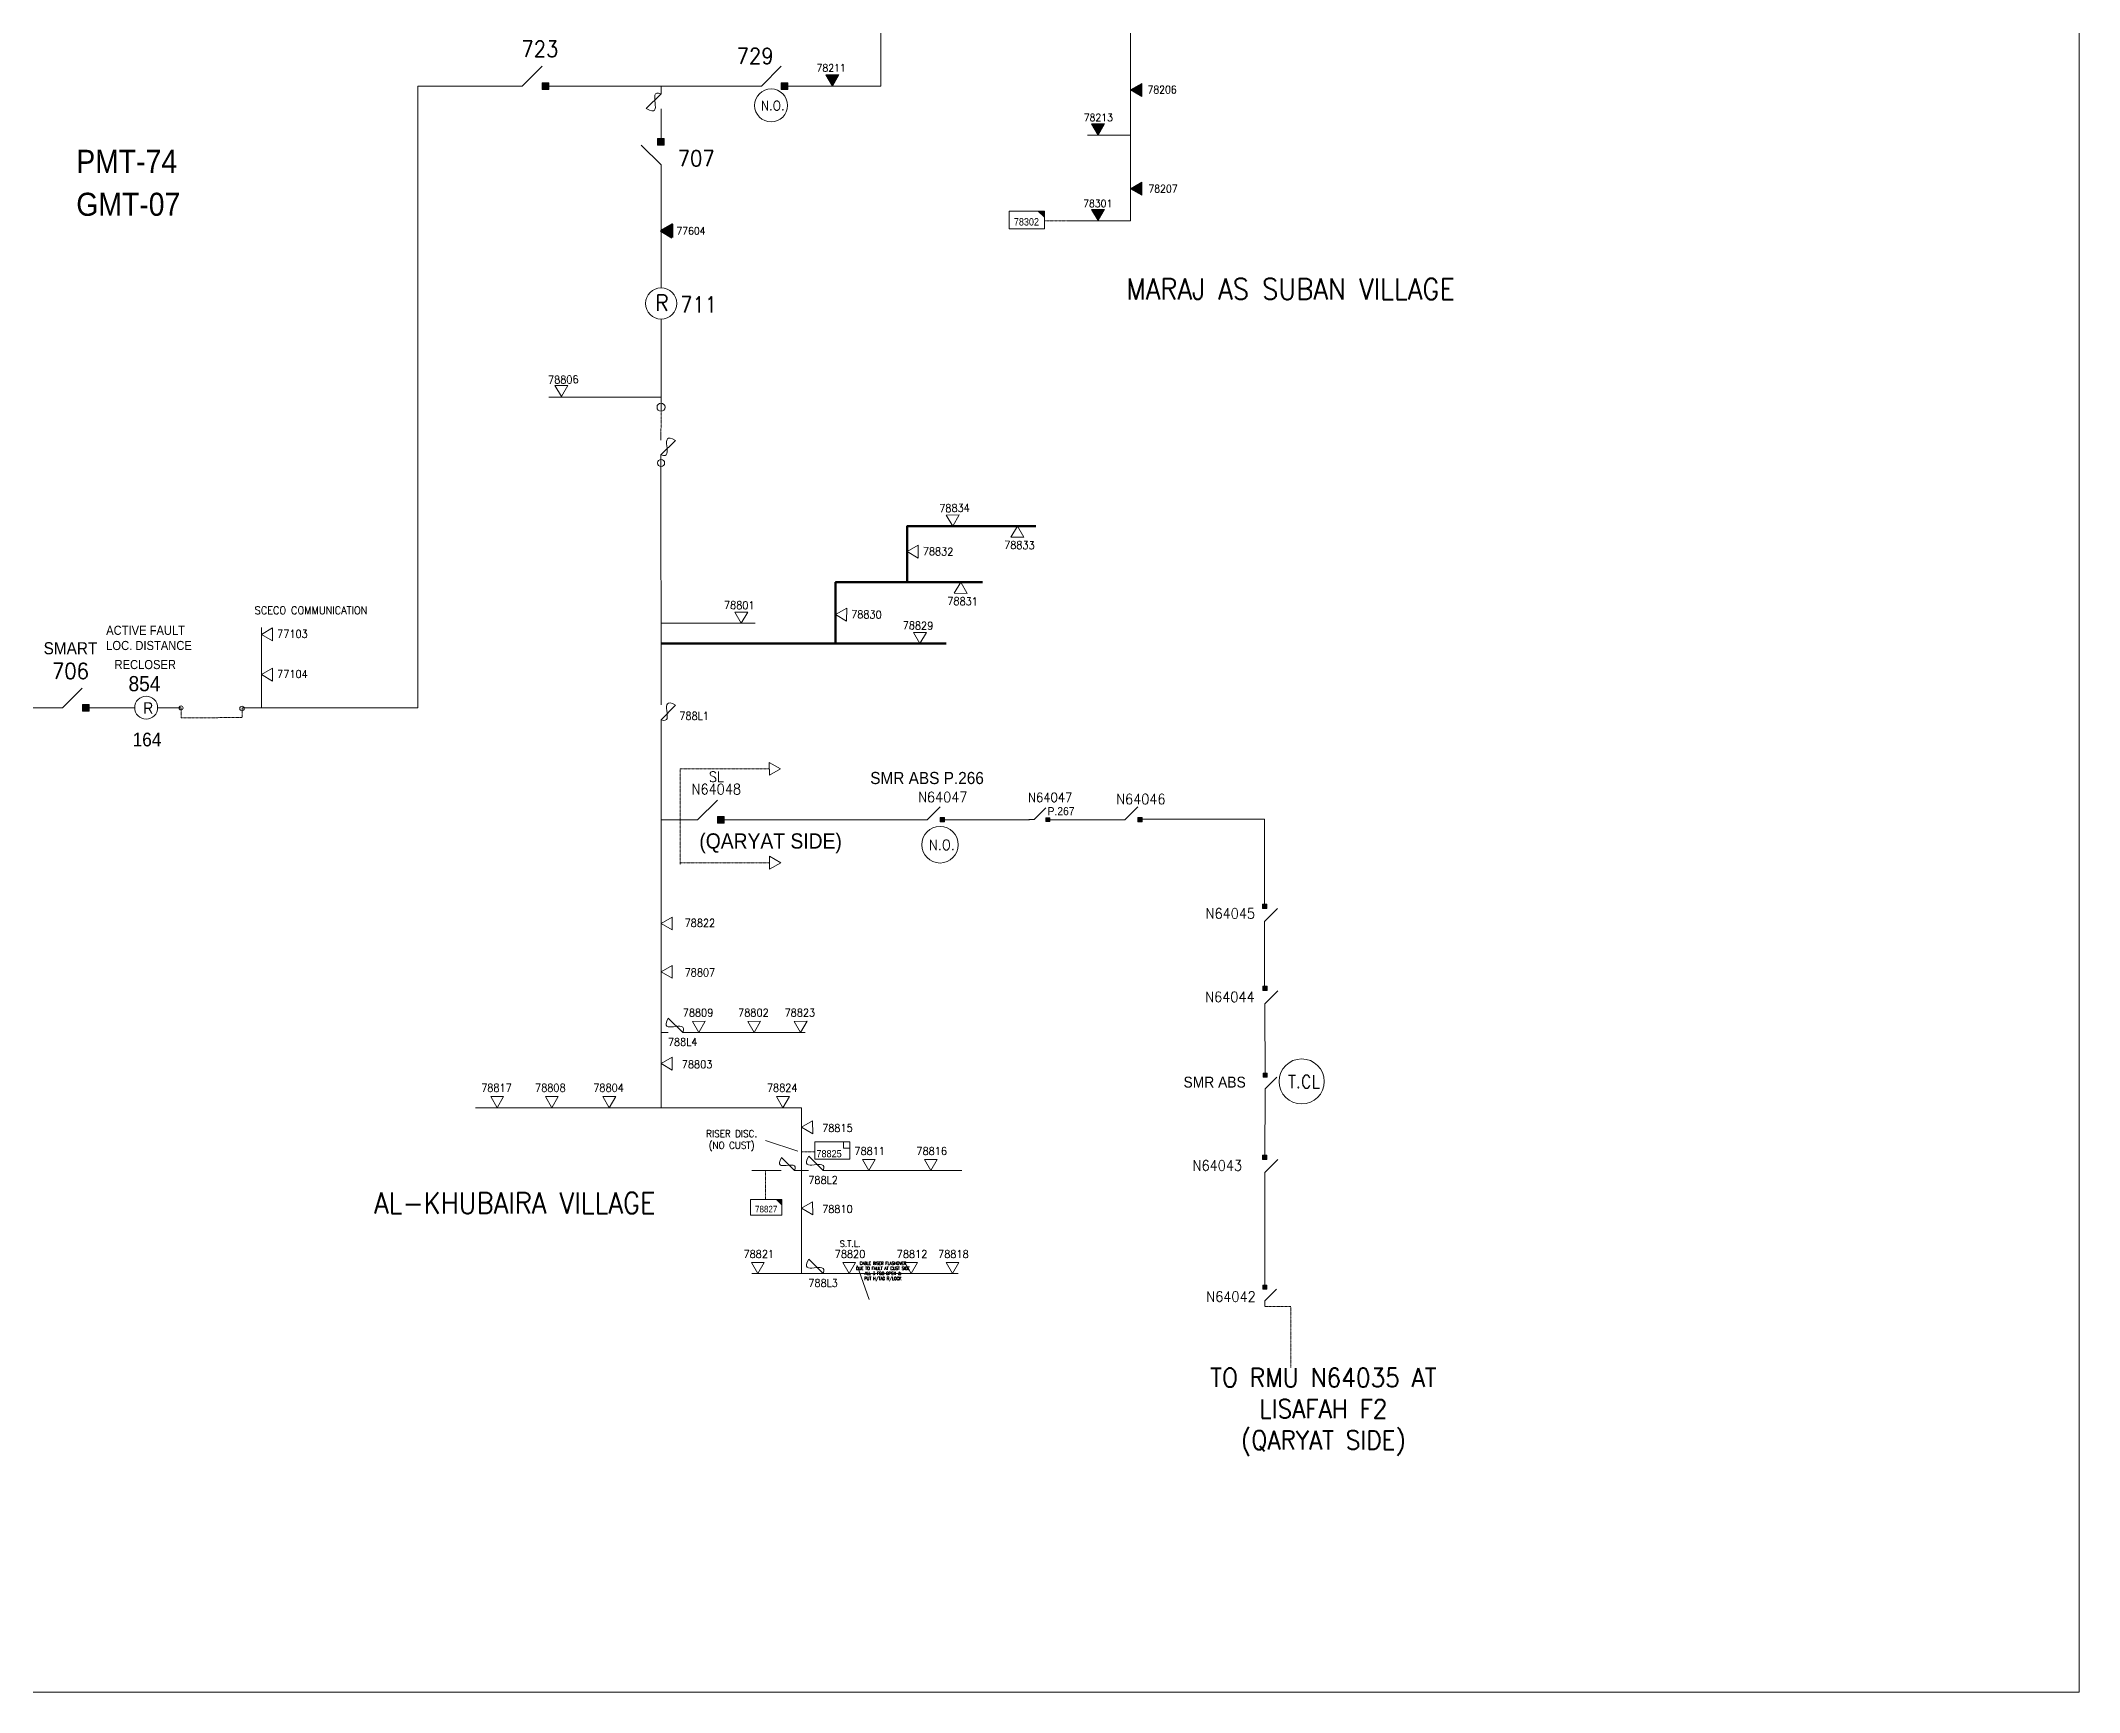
# Model space of a CAD drawing. Header units: metres. Extents: x 65984 to 144644, y -19036 to 23726.
# Drawn here: x 80766 to 81548, y 13313 to 13946 of the extents above; entities that cross this region are included whole.
import ezdxf
from ezdxf.enums import TextEntityAlignment as Align

# ---------------------------------------------------------------- set-up
doc = ezdxf.new("R2010")
doc.units = ezdxf.units.M
doc.header["$MEASUREMENT"] = 0
doc.linetypes.add('DGN Style 2', pattern=[0.023128, 0, -0.023128])
doc.linetypes.add('DGN Style 3', pattern=[0.013877, 0, -0.013877])
doc.layers.get('0').update_dxf_attribs({"color": 95, "lineweight": 40})
for name, color, linetype, lineweight in [('ABS NUMBER', 112, 'Continuous', 30), ('d_eos no', 121, 'Continuous', 40), ('d_fco text', 95, 'Continuous', 40), ('d_tf no', 6, 'Continuous', 40), ('d_ug cable', 95, 'Continuous', 40), ('d_unit sub', 7, 'Continuous', 40), ('EXI TRANS 3PH', 7, 'Continuous', 0), ('FDR  1  05', 172, 'Continuous', 40), ('FDR  2  03', 240, 'Continuous', 40), ('FDR  2  05', 154, 'Continuous', 40), ('FDR  2  17', 98, 'Continuous', 40), ('FDR  2  19', 172, 'Continuous', 40), ('FDR  3  01', 30, 'Continuous', 40), ('FDR  3  02', 251, 'Continuous', 40), ('FDR  4  02', 126, 'Continuous', 40), ('O H MAIN FEEDER', 4, 'Continuous', 100), ('REGULATOR', 5, 'Continuous', 40), ('RMU', 30, 'Continuous', 120), ('SW N O', 114, 'Continuous', 30)]:
    doc.layers.add(name, color=color, linetype=linetype, lineweight=lineweight)
doc.styles.add('NASKHF', font='naskhf.shx', dxfattribs={"height": 8})
doc.styles.add('Style-Arial', font='arial.ttf')
doc.styles.add('Style-ENGINEERING', font='ENGINEERING.shx')
doc.styles.add('Style-msdefault', font='msdefault.shx')
doc.styles.add('Style-STANDARD', font='STANDARD.shx')

# ---------------------------------------------------------------- blocks, each defined once
blk = doc.blocks.new('TRANS_5')
at = {"color": 0, "linetype": 'ByBlock', "lineweight": -2, "flags": 128}
blk.add_lwpolyline([(17337.2, 9983.4), (17337.2, -10016.6), (19, -16.6)], close=True, dxfattribs=at)
at = {"color": 0, "linetype": 'ByBlock', "lineweight": -2}
blk.add_solid([(17337.2, 9983.4), (17337.2, -10016.6), (19, -16.6)], dxfattribs=at)
blk = doc.blocks.new('ABS2')
at = {"color": 0, "linetype": 'ByBlock', "lineweight": -2}
for q in [(-59.8, 87), (0, 0)]:
    blk.add_line((0, 27.2), q, dxfattribs=at)
at = {"color": 0, "linetype": 'ByBlock', "lineweight": -2, "flags": 128}
for points in [[(10, 87.2), (-10, 87.2), (-10, 107.2), (10, 107.2)], [(7.6, 99.3), (7.6, 99.3), (7.6, 99.3), (7.6, 99.3)]]:
    blk.add_lwpolyline(points, close=True, dxfattribs=at)
at = {"color": 0, "linetype": 'ByBlock', "lineweight": -2}
for points in [[(10, 87.2), (-10, 87.2), (10, 107.2), (-10, 107.2)], [(7.6, 99.3), (7.6, 99.3), (7.6, 99.3)]]:
    blk.add_solid(points, dxfattribs=at)
blk = doc.blocks.new('*U1059')
at = {"layer": 'REGULATOR', "color": 7, "linetype": 'Continuous', "lineweight": 13}
blk.add_circle((0, 0.1), 7.56, dxfattribs=at)
at = {"layer": 'ABS NUMBER', "color": 7, "lineweight": 13, "style": 'Style-ENGINEERING', "width": 0.9}
blk.add_text('R', height=7.56, dxfattribs=at).set_placement((-1.9, 3.7), align=Align.TOP_LEFT)
blk = doc.blocks.new('FUSE01')
at = {"color": 0, "linetype": 'ByBlock', "lineweight": -2}
blk.add_line((0, -17.15), (0, -22.55), dxfattribs=at)
at = {"color": 0, "linetype": 'ByBlock', "lineweight": -2, "flags": 128}
blk.add_lwpolyline([(0, 0.05), (0, -5.75), (-11.2, -16.95)], dxfattribs=at)
at = {"color": 0, "linetype": 'ByBlock', "lineweight": -2}
blk.add_open_spline([(-11.2, -16.95), (3.4, -25.35), (-11.6, -1.35), (0, -5.75)], degree=3, dxfattribs=at)
blk = doc.blocks.new('TF3')
at = {"color": 0, "linetype": 'ByBlock', "lineweight": -2}
for p, q in [((11.3, 9), (18.3, 9)), ((18.3, 9), (18.3, 2))]:
    blk.add_line(p, q, dxfattribs=at)
at = {"color": 0, "linetype": 'ByBlock', "lineweight": -2, "flags": 128}
blk.add_lwpolyline([(18.3, 2), (11.3, 2), (11.3, 9)], dxfattribs=at)
at = {"color": 0, "linetype": 'ByBlock', "lineweight": -2}
blk.add_3dface([(-21.7, 9), (18.3, 9), (18.3, -11), (-21.7, -11)], dxfattribs=at)
blk = doc.blocks.new('SS_1_3')
at = {"color": 0, "linetype": 'ByBlock', "lineweight": -2, "ltscale": 500, "flags": 128}
blk.add_lwpolyline([(3475, 2125), (5225, 2125), (5225, 375)], close=True, dxfattribs=at)
at = {"color": 0, "linetype": 'ByBlock', "lineweight": -2, "ltscale": 500, "extrusion": (0, 0, -1)}
blk.add_solid([(-3475, 2125), (-5225, 2125), (-5225, 375)], dxfattribs=at)
at = {"color": 0, "linetype": 'ByBlock', "lineweight": -2, "ltscale": 500}
blk.add_3dface([(-4775, 2125), (5225, 2125), (5225, -2875), (-4775, -2875)], dxfattribs=at)
blk = doc.blocks.new('TRA1_816')
at = {"layer": 'EXI TRANS 3PH', "color": 6, "linetype": 'Continuous', "lineweight": 13, "flags": 128}
blk.add_lwpolyline([(10, -17), (0, 0), (-10, -17)], close=True, dxfattribs=at)
blk = doc.blocks.new('TRA1_815')
at = {"layer": 'EXI TRANS 3PH', "color": 6, "linetype": 'Continuous', "lineweight": 13, "xscale": 1.000046566207833, "yscale": 1.000046566207833, "zscale": 1.000046566207833, "rotation": 180}
blk.add_blockref('TRA1_816', (0, 0), dxfattribs=at)
blk = doc.blocks.new('TRA1_658')
at = {"layer": 'EXI TRANS 3PH', "color": 6, "linetype": 'Continuous', "lineweight": 0, "flags": 128}
blk.add_lwpolyline([(10, -17), (0, 0), (-10, -17)], close=True, dxfattribs=at)
blk = doc.blocks.new('TRA1_657')
at = {"layer": 'EXI TRANS 3PH', "color": 6, "linetype": 'Continuous', "lineweight": 0, "xscale": 1.000046566207834, "yscale": 1.000046566207834, "zscale": 1.000046566207834, "rotation": 180}
blk.add_blockref('TRA1_658', (0, 0), dxfattribs=at)
blk = doc.blocks.new('TRA1_1584')
at = {"layer": 'EXI TRANS 3PH', "color": 30, "linetype": 'Continuous', "lineweight": 13, "extrusion": (0, 0, -1), "flags": 128}
blk.add_lwpolyline([(-10, -17), (0, 0), (10, -17)], close=True, dxfattribs=at)
blk = doc.blocks.new('TRA1_1583')
at = {"layer": 'EXI TRANS 3PH', "color": 30, "linetype": 'Continuous', "lineweight": 13, "xscale": 1.000046566207835, "yscale": 1.000046566207835, "zscale": 1.000046566207835, "rotation": 180}
blk.add_blockref('TRA1_1584', (0, 0), dxfattribs=at)
blk = doc.blocks.new('*U1280')
at = {"layer": 'SW N O', "color": 1, "lineweight": 13}
blk.add_circle((0, 0), 16.8, dxfattribs=at)
at = {"layer": 'SW N O', "color": 1, "lineweight": 13, "style": 'Style-STANDARD'}
blk.add_text('T.CL', height=9.6, dxfattribs=at).set_placement((1.7, -0.2), align=Align.MIDDLE_CENTER)
blk = doc.blocks.new('*U893')
at = {"layer": 'SW N O', "color": 3, "lineweight": 13}
blk.add_circle((0, 0), 16.8, dxfattribs=at)
at = {"layer": 'SW N O', "color": 3, "lineweight": 13, "style": 'Style-STANDARD'}
blk.add_text('N.O.', height=9.6, dxfattribs=at).set_placement((1.7, -0.2), align=Align.MIDDLE_CENTER)

msp = doc.modelspace()

# ---------------------------------------------------------------- linework, layer by layer
at = {"layer": 'd_ug cable', "color": 6, "linetype": 'DGN Style 3', "lineweight": 13}
for p, q in [((81151.07, 13877.33), (81159.98, 13877.33)), ((80820.1, 13686.74), (80843.51, 13686.8)), ((81057.9, 13520.28), (81063.08, 13520.28)), ((81044.08, 13513.1), (81044.08, 13502.05))]:
    msp.add_line(p, q, dxfattribs=at)
at = {"layer": 'd_ug cable', "color": 2, "linetype": 'Continuous', "lineweight": 0}
msp.add_line((81079.28, 13476.7), (81083.83, 13463.72), dxfattribs=at)
at = {"layer": 'FDR  2  05', "color": 6, "linetype": 'Continuous', "lineweight": 13}
for p, q in [((81088.28, 14091.46), (81088.28, 13928.94)), ((81184.04, 13995.62), (81184.04, 13877.33)), ((81184.17, 13910.16), (81167.52, 13910.16)), ((81159.98, 13877.33), (81184.04, 13877.33)), ((81004.08, 13809.72), (80961.05, 13809.72)), ((81004.08, 13723.02), (81040.15, 13723.02)), ((80850.95, 13690.49), (80850.95, 13721.33))]:
    msp.add_line(p, q, dxfattribs=at)
at = {"layer": 'FDR  2  05', "color": 6, "linetype": 'Continuous', "lineweight": 100, "flags": 128}
for points in [[(81098.43, 13738.69), (81098.43, 13760.22), (81147.77, 13760.21)], [(81070.96, 13715.22), (81070.96, 13738.69), (81127.35, 13738.69)], [(81004.08, 13715.22), (81113.43, 13715.22)]]:
    msp.add_lwpolyline(points, dxfattribs=at)
at = {"layer": 'FDR  2  05', "color": 6, "linetype": 'Continuous', "lineweight": 13, "flags": 128}
for points in [[(81012.43, 13566.05), (81059.33, 13566.05)], [(80933, 13537.22), (81057.9, 13537.22), (81057.9, 13473.6)], [(81038.92, 13513.1), (81048.93, 13513.1)], [(81068.1, 13513.1), (81119.36, 13513.1)], [(81038.92, 13473.6), (81057.91, 13473.6)], [(81057.91, 13473.6), (81117.97, 13473.6)]]:
    msp.add_lwpolyline(points, dxfattribs=at)
at = {"layer": 'FDR  2  05', "color": 2, "linetype": 'Continuous', "lineweight": 13, "flags": 128}
msp.add_lwpolyline([(81056.57, 13520.54), (81044.17, 13524.7)], dxfattribs=at)
at = {"layer": 'FDR  2  05', "color": 6, "linetype": 'Continuous', "lineweight": 13}
for centre, radius in [((81004.08, 13805.8), 1.55), ((81004.1, 13784.43), 1.36), ((80820.09, 13690.49), 0.776), ((80843.45, 13690.28), 0.862)]:
    msp.add_circle(centre, radius, dxfattribs=at)
at = {"layer": 'FDR  2  19', "color": 6, "linetype": 'DGN Style 3', "lineweight": 13}
for p, q in [((81004.08, 13805.62), (81004.05, 13793.98)), ((80820.09, 13690.46), (80820.09, 13686.77)), ((80843.51, 13690.5), (80843.51, 13686.8))]:
    msp.add_line(p, q, dxfattribs=at)
at = {"layer": 'FDR  2  19', "color": 3, "linetype": 'DGN Style 3', "lineweight": 13}
for p in [(81235.57, 13461), (81245.52, 13437.44)]:
    msp.add_line(p, (81245.53, 13461), dxfattribs=at)
at = {"layer": 'FDR  4  02', "color": 7, "linetype": 'Continuous', "lineweight": 13}
msp.add_circle((81004.1, 13845.6), 6, dxfattribs=at)
at = {"layer": 'O H MAIN FEEDER', "color": 6, "lineweight": 13, "ltscale": 0.304429}
for p, q in [((80961.02, 13928.94), (81035.44, 13928.94)), ((81069.94, 13928.94), (81052.73, 13928.94)), ((81088.28, 13928.94), (81069.74, 13928.94)), ((80740.71, 13690.49), (80771.29, 13690.49)), ((80784.79, 13690.49), (80802.29, 13690.49)), ((80811.1, 13690.49), (80820.09, 13690.49)), ((80843.63, 13690.49), (80910.89, 13690.49))]:
    msp.add_line(p, q, dxfattribs=at)
at = {"layer": 'O H MAIN FEEDER', "color": 7, "lineweight": 13, "ltscale": 0.304429}
msp.add_line((81039.08, 13928.94), (81035.44, 13928.94), dxfattribs=at)
at = {"layer": 'O H MAIN FEEDER', "color": 3, "lineweight": 13, "ltscale": 0.273986}
for p, q in [((81112.72, 13647.62), (81145.3, 13647.63)), ((81153.1, 13647.64), (81180.18, 13647.65))]:
    msp.add_line(p, q, dxfattribs=at)
at = {"layer": 'O H MAIN FEEDER', "color": 140, "lineweight": 13, "ltscale": 0.498271, "flags": 128}
msp.add_lwpolyline([(79820.19, 13313.11), (79820.19, 14579.63), (81547.74, 14579.63), (81547.74, 13313.11)], close=True, dxfattribs=at)
at = {"layer": 'O H MAIN FEEDER', "color": 6, "lineweight": 13, "ltscale": 0.304429, "flags": 128}
for points in [[(80947.37, 13928.94), (80910.89, 13928.94), (80910.89, 13690.49)], [(81004.08, 13928.94), (81004.08, 13927)], [(81004.08, 13918.93), (81004.08, 13908.92)], [(81004.08, 13895.2), (81004.08, 13851.59)], [(81004.08, 13839.6), (81004.08, 13805.62)], [(81004.05, 13784.62), (81004.08, 13694.33)], [(81004.08, 13683.1), (81004.08, 13537.22)]]:
    msp.add_lwpolyline(points, dxfattribs=at)
at = {"layer": 'O H MAIN FEEDER', "color": 30, "linetype": 'DGN Style 3', "lineweight": 13, "flags": 128}
for points in [[(81011.44, 13667.1), (81045.6, 13667.13)], [(81011.47, 13667.14), (81011.47, 13630.51)], [(81011.52, 13631.09), (81045.68, 13631.12)]]:
    msp.add_lwpolyline(points, dxfattribs=at)
at = {"layer": 'O H MAIN FEEDER', "color": 3, "lineweight": 13, "ltscale": 0.273986, "flags": 128}
for points in [[(81004.08, 13647.57), (81018, 13647.58)], [(81025.68, 13647.58), (81105.31, 13647.65)], [(81188.57, 13647.89), (81235.39, 13647.89)]]:
    msp.add_lwpolyline(points, dxfattribs=at)
at = {"layer": 'O H MAIN FEEDER', "color": 3, "lineweight": 13, "ltscale": 0.246588, "flags": 128}
for points in [[(81235.4, 13615.29), (81235.39, 13647.89)], [(81235.46, 13583.77), (81235.45, 13606.33)], [(81235.61, 13550.45), (81235.55, 13574.82)], [(81235.57, 13468.48), (81235.55, 13510.4)]]:
    msp.add_lwpolyline(points, dxfattribs=at)
at = {"layer": 'O H MAIN FEEDER', "color": 3, "lineweight": 13, "ltscale": 0.221929, "flags": 128}
msp.add_lwpolyline([(81235.59, 13519.05), (81235.66, 13542.41)], dxfattribs=at)

# ---------------------------------------------------------------- block references
at = {"layer": 'd_unit sub', "color": 6, "linetype": 'Continuous', "lineweight": 13, "zscale": 0.002441080165275587}
for p, xscale, yscale in [((81144.01, 13878.15), 0.001350861239531461, 0.001350861239531461), ((81044.1, 13499.48), 0.001211049045056606, 0.001211049045056606)]:
    msp.add_blockref('SS_1_3', p, dxfattribs=dict(at, xscale=xscale, yscale=yscale))
at = {"layer": 'EXI TRANS 3PH', "color": 6, "linetype": 'Continuous', "lineweight": 13, "extrusion": (0, 0, -1)}
for p, xscale, yscale, zscale, rotation in [((-80965.96, 13809.89), 0.2484432804949537, 0.2489860078852002, 0.2484432804949537, 359.0001871742577), ((-80850.95, 13718.7), 0.2485470737529523, 0.2485470737529523, 0.2485470737529523, 90.00037434851458), ((-80850.95, 13703.31), 0.2485470737529523, 0.2485470737529523, 0.2485470737529523, 90.00037434851458), ((-81008.35, 13610.28), 0.2484432804949533, 0.2489860078852006, 0.2484432804949533, 210.0001871742577), ((-81008.35, 13591.78), 0.2484432804949533, 0.2489860078852006, 0.2484432804949533, 210.0001871742577), ((-81016.1, 13570.32), 0.2484432804949533, 0.2489860078852006, 0.2484432804949533, 120.0001871742577), ((-81037.32, 13570.32), 0.2484432804949533, 0.2489860078852006, 0.2484432804949533, 120.0001871742577), ((-81055.13, 13570.32), 0.2484432804949533, 0.2489860078852006, 0.2484432804949533, 120.0001871742577), ((-81008.35, 13556.57), 0.2484432804949533, 0.2489860078852006, 0.2484432804949533, 210.0001871742577), ((-80938.83, 13541.49), 0.2484432804949533, 0.2489860078852006, 0.2484432804949533, 120.0001871742577), ((-80959.75, 13541.49), 0.2484432804949533, 0.2489860078852006, 0.2484432804949533, 120.0001871742577), ((-80981.8, 13541.49), 0.2484432804949533, 0.2489860078852006, 0.2484432804949533, 120.0001871742577), ((-81048.37, 13541.49), 0.2484432804949533, 0.2489860078852006, 0.2484432804949533, 120.0001871742577), ((-81062.17, 13532.17), 0.2484432804949533, 0.2489860078852006, 0.2484432804949533, 210.0001871742577), ((-81081.27, 13517.37), 0.2484432804949533, 0.2489860078852006, 0.2484432804949533, 120.0001871742577), ((-81105.04, 13517.37), 0.2484432804949533, 0.2489860078852006, 0.2484432804949533, 120.0001871742577), ((-81062.17, 13501.08), 0.2484432804949533, 0.2489860078852006, 0.2484432804949533, 210.0001871742577), ((-81038.75, 13477.87), 0.2484432804949533, 0.2489860078852006, 0.2484432804949533, 120.0001871742577), ((-81073.73, 13477.87), 0.2484432804949533, 0.2489860078852006, 0.2484432804949533, 120.0001871742577), ((-81097.5, 13477.87), 0.2484432804949533, 0.2489860078852006, 0.2484432804949533, 120.0001871742577), ((-81113.36, 13477.87), 0.2484432804949533, 0.2489860078852006, 0.2484432804949533, 120.0001871742577)]:
    msp.add_blockref('TRA1_815', p, dxfattribs=dict(at, xscale=xscale, yscale=yscale, zscale=zscale, rotation=rotation))
at = {"layer": 'EXI TRANS 3PH', "color": 6, "linetype": 'Continuous', "lineweight": 0, "extrusion": (0, 0, -1), "xscale": 0.2484432804949537, "yscale": 0.2489860078852002, "zscale": 0.2484432804949537, "rotation": 359.0001871742577}
msp.add_blockref('TRA1_657', (-81115.9, 13760.26), dxfattribs=at)
at = {"layer": 'EXI TRANS 3PH', "color": 6, "linetype": 'Continuous', "lineweight": 0}
for p, xscale, yscale, zscale, rotation in [((81140.77, 13760.21), 0.2484432804949536, 0.2489860078852001, 0.2484432804949536, 179.0001871743354), ((81098.43, 13750.46), 0.2484432804949536, 0.2489860078852001, 0.2484432804949536, 269.0001871742787), ((81118.98, 13738.69), 0.2484432804949536, 0.2489860078852001, 0.2484432804949536, 179.0001871743354), ((81070.96, 13726.29), 0.2484432804949536, 0.2489860078852001, 0.2484432804949536, 269.0001871742787), ((81103.26, 13715.21), 0.2484432804949537, 0.2489860078852002, 0.2484432804949537, 359.0001871742577)]:
    msp.add_blockref('TRA1_657', p, dxfattribs=dict(at, xscale=xscale, yscale=yscale, zscale=zscale, rotation=rotation))
at = {"layer": 'EXI TRANS 3PH', "color": 6, "linetype": 'Continuous', "lineweight": 13, "xscale": 0.2484432804949537, "yscale": 0.2489860078852002, "zscale": 0.2484432804949537, "rotation": 359.0001871742577}
msp.add_blockref('TRA1_815', (81034.76, 13723.01), dxfattribs=at)
at = {"layer": 'EXI TRANS 3PH', "color": 30, "linetype": 'Continuous', "lineweight": 13, "extrusion": (0, 0, -1), "xscale": 0.2484432804949533, "yscale": 0.2489860078852007, "zscale": 0.2484432804949533, "rotation": 30.00018717425766}
for p in [(-81045.61, 13664.72), (-81045.7, 13628.72)]:
    msp.add_blockref('TRA1_1583', p, dxfattribs=at)
at = {"layer": 'FDR  1  05', "color": 6, "linetype": 'Continuous', "lineweight": 13, "xscale": 0.3329463483224059, "yscale": 0.3329463483224059, "zscale": 0.1300771388769227, "rotation": 359.9999999999999}
msp.add_blockref('TF3', (81070.3, 13521.11), dxfattribs=at)
at = {"layer": 'FDR  2  03', "color": 2, "linetype": 'Continuous', "lineweight": 13}
for p, xscale, yscale, zscale, rotation in [((80947.37, 13928.94), 0.1273363878880791, 0.1273363878880791, 0.2186401340495829, 270.0001871742572), ((80771.14, 13690.49), 0.1273363878880791, 0.1273363878880791, 0.2186401340495829, 270.0001871742572), ((81103.76, 13647.65), 0.08354540409336868, 0.08354540409336868, 0.1434497919499313, 270.0001871742572), ((81235.66, 13542.41), 0.07519086368403187, -0.07519086368403216, 0.1291048127549382, 180.0002730902406)]:
    msp.add_blockref('ABS2', p, dxfattribs=dict(at, xscale=xscale, yscale=yscale, zscale=zscale, rotation=rotation))
at = {"layer": 'FDR  2  03', "color": 121, "linetype": 'Continuous', "lineweight": 13, "xscale": 0.1273363878880791, "yscale": 0.1273363878880791, "zscale": 0.2186401340495829, "rotation": 270.0001871742572}
msp.add_blockref('ABS2', (81039.08, 13928.94), dxfattribs=at)
at = {"layer": 'FDR  2  03', "color": 7, "linetype": 'Continuous', "lineweight": 13}
for p, xscale, yscale, zscale, rotation in [((81004.08, 13895.22), 0.1273363878880794, 0.1273363878880794, 0.2186401340495829, 0.1360783682567122), ((81014.61, 13647.58), 0.1273363878880791, 0.1273363878880791, 0.2186401340495829, 270.0001871742572), ((81145.04, 13647.68), 0.07519086368403184, 0.07519086368403184, 0.1291048127549382, 270.0001871742572), ((81179.61, 13647.65), 0.08354540409336868, 0.08354540409336868, 0.1434497919499313, 270.0001871742572), ((81235.45, 13606.33), 0.08354540409336876, -0.08354540409336908, 0.1434497919499313, 180.0002730902406), ((81235.55, 13574.82), 0.08354540409336876, -0.08354540409336908, 0.1434497919499313, 180.0002730902406), ((81235.53, 13510.1), 0.08354540409336876, -0.08354540409336908, 0.1434497919499313, 180.0002730902406), ((81235.52, 13461.12), 0.07519086368403187, -0.07519086368403216, 0.1291048127549382, 180.0002730902406)]:
    msp.add_blockref('ABS2', p, dxfattribs=dict(at, xscale=xscale, yscale=yscale, zscale=zscale, rotation=rotation))
at = {"layer": 'FDR  2  05', "color": 6, "linetype": 'Continuous', "lineweight": 13}
for p, xscale, yscale, zscale, rotation in [((81004.08, 13928.92), 0.5082487081888794, 0.5082487081888794, 0.8726772255124368, 359.9996256514858), ((81015.29, 13566.05), 0.4970941475059042, 0.4970941475059042, 0.8535245333131425, 269.999625651513), ((81057.81, 13513.1), 0.4473847327553139, 0.4473847327553139, 0.7681720799818282, 269.999625651513), ((81069.11, 13513.1), 0.4970941475059042, 0.4970941475059042, 0.8535245333131425, 269.999625651513), ((81069.12, 13473.6), 0.4970941475059042, 0.4970941475059042, 0.8535245333131425, 269.999625651513)]:
    msp.add_blockref('FUSE01', p, dxfattribs=dict(at, xscale=xscale, yscale=yscale, zscale=zscale, rotation=rotation))
at = {"layer": 'FDR  2  05', "color": 7, "linetype": 'Continuous', "lineweight": 13, "xscale": 0.4970941475059042, "yscale": 0.4970941475059042, "zscale": 0.8535245333131425, "rotation": 179.9996256514858}
for p in [(81004.05, 13784.64), (81004.08, 13683.12)]:
    msp.add_blockref('FUSE01', p, dxfattribs=at)
at = {"layer": 'FDR  2  17', "color": 6, "linetype": 'Continuous', "lineweight": 13, "zscale": 0.8535245333131425}
for p, xscale, yscale, rotation in [((81069.74, 13928.94), 0.0002485470737529518, 0.0002485470737529518, 89.9996256514851), ((81184.05, 13927.44), 0.0002485470737529521, -0.0002485470737529518, 359.9996256514849), ((81171.61, 13910.16), 0.0002485470737529518, 0.0002485470737529518, 89.9996256514851), ((81184.05, 13889.56), 0.0002485470737529521, -0.0002485470737529518, 359.9996256514849), ((81171.63, 13877.36), 0.0002485470737529518, 0.0002485470737529518, 89.9996256514851)]:
    msp.add_blockref('TRANS_5', p, dxfattribs=dict(at, xscale=xscale, yscale=yscale, rotation=rotation))
at = {"layer": 'FDR  2  17', "color": 6, "linetype": 'Continuous', "lineweight": 53, "xscale": 0.0002485470737529521, "yscale": -0.0002485470737529518, "zscale": 0.8535245333131425, "rotation": 359.9996256514849}
msp.add_blockref('TRANS_5', (81004.09, 13873.4), dxfattribs=at)
at = {"layer": 'REGULATOR', "color": 7, "linetype": 'Continuous', "lineweight": 13, "xscale": 0.5824017097391738, "yscale": 0.5824017097391738, "zscale": 0.5824017097391738}
msp.add_blockref('*U1059', (80806.7, 13690.55), dxfattribs=at)
at = {"layer": 'SW N O', "color": 3, "lineweight": 13}
for p, xscale, yscale, zscale in [((81046.27, 13921.51), 0.3761086899527282, 0.3761086899527282, 0.3761086899527282), ((81111.02, 13638.07), 0.4178985443919202, 0.4178985443919202, 0.4178985443919202)]:
    msp.add_blockref('*U893', p, dxfattribs=dict(at, xscale=xscale, yscale=yscale, zscale=zscale))
at = {"layer": 'SW N O', "color": 1, "lineweight": 13, "xscale": 0.5142108670923757, "yscale": 0.5142108670923757, "zscale": 0.5142108670923757}
msp.add_blockref('*U1280', (81249.66, 13547.31), dxfattribs=at)

# ---------------------------------------------------------------- texts
at = {"layer": 'ABS NUMBER', "color": 7, "lineweight": 13, "style": 'Style-Arial', "width": 0.9}
for s, height, p in [('854', 5.824, (80799.94, 13702.73)), ('164', 5.242, (80801.52, 13681.02))]:
    msp.add_text(s, height=height, dxfattribs=at).set_placement(p, align=Align.TOP_LEFT)
at = {"layer": 'd_eos no', "color": 7, "linetype": 'Continuous', "lineweight": 13, "style": 'Style-Arial', "width": 0.88}
for s, p in [('PMT-74', (80779.91, 13904.51)), ('GMT-07', (80779.91, 13888.04))]:
    msp.add_text(s, height=8.843, dxfattribs=at).set_placement(p, align=Align.TOP_LEFT)
at = {"layer": 'd_fco text', "color": 7, "linetype": 'Continuous', "lineweight": 13, "style": 'Style-msdefault', "width": 0.916667}
msp.add_text('RECLOSER', height=3.494, dxfattribs=at).set_placement((80794.57, 13708.89), align=Align.TOP_LEFT)
at = {"layer": 'd_fco text', "color": 1, "linetype": 'Continuous', "lineweight": 13, "insert": (80791.37, 13722.02), "char_height": 3.4944, "attachment_point": 1, "style": 'NASKHF'}
msp.add_mtext('\\Fmsdefault;\\H1x;\\W0.916667;ACTIVE FAULT \\PLOC. DISTANCE', dxfattribs=at)
at = {"layer": 'd_tf no', "color": 6, "linetype": 'Continuous', "lineweight": 13, "style": 'Style-msdefault', "width": 0.909091}
for s, height, p in [('78302', 2.842, (81144.15, 13876.89)), ('78827', 2.527, (81044.39, 13498.35))]:
    msp.add_text(s, height=height, dxfattribs=at).set_placement(p, align=Align.MIDDLE_CENTER)
at = {"layer": 'd_tf no', "color": 6, "linetype": 'Continuous', "lineweight": 13, "style": 'Style-msdefault', "width": 0.945946}
msp.add_text('78825', height=2.755, dxfattribs=at).set_placement((81063.64, 13520.98), align=Align.TOP_LEFT)
at = {"layer": 'd_tf no', "color": 2, "linetype": 'Continuous', "lineweight": 40, "attachment_point": 1, "style": 'NASKHF'}
for s, insert, char_height in [('\\Fmsdefault;\\H1x;\\W0.947368;SMART', (80767.37, 13715.72), 4.6511), ('\\Fmsdefault;\\H1x;\\W0.947368;SMR ABS P.266', (81084.27, 13665.97), 4.6511), ('\\Fmsdefault;\\H1x;\\W0.947368;SMR ABS', (81204.37, 13549.13), 4.186)]:
    msp.add_mtext(s, dxfattribs=dict(at, insert=insert, char_height=char_height))
at = {"layer": 'd_tf no', "color": 51, "linetype": 'Continuous', "lineweight": 40, "insert": (81152.27, 13652.49), "char_height": 3.1168, "attachment_point": 1, "style": 'NASKHF'}
msp.add_mtext('\\Fmsdefault;\\H1x;\\W0.947368;P.267', dxfattribs=at)
at = {"layer": 'd_ug cable', "color": 7, "linetype": 'Continuous', "lineweight": 0, "insert": (81018.75, 13642.42), "char_height": 5.846, "width": 97.012, "attachment_point": 1, "style": 'NASKHF'}
msp.add_mtext('\\Fmsdefault;\\H1x;\\W0.945946;(QARYAT SIDE)', dxfattribs=at)
at = {"layer": 'FDR  2  17', "color": 6, "linetype": 'Continuous', "lineweight": 13, "attachment_point": 5, "rotation": 359.99963, "style": 'Style-STANDARD'}
for s, insert, char_height in [('78211^J', (81069.29, 13935.9), 2.863), ('78206^J', (81196.16, 13927.57), 2.863), ('78213^J', (81171.71, 13916.87), 2.863), ('78207^J', (81196.51, 13889.59), 2.863), ('78301^J', (81171.48, 13883.92), 2.863), ('S.T.L.', (81076.57, 13485.06), 2.431)]:
    msp.add_mtext(s, dxfattribs=dict(at, insert=insert, char_height=char_height))
at = {"layer": 'FDR  2  17', "color": 6, "linetype": 'Continuous', "lineweight": 53, "insert": (81015.55, 13873.41), "char_height": 2.863, "attachment_point": 5, "rotation": 359.99963, "style": 'Style-STANDARD'}
msp.add_mtext('77604', dxfattribs=at)
at = {"layer": 'FDR  3  01', "color": 2, "linetype": 'Continuous', "lineweight": 13, "style": 'Style-STANDARD'}
for s, height, p in [('723', 6.059, (80957.65, 13943.21)), ('706', 6.059, (80777.65, 13704.65)), ('N64047', 3.975, (81112.07, 13656.34))]:
    msp.add_text(s, height=height, rotation=359.99981, dxfattribs=at).set_placement(p, align=Align.MIDDLE_CENTER)
at = {"layer": 'FDR  3  01', "color": 7, "linetype": 'Continuous', "lineweight": 13, "style": 'Style-STANDARD'}
for s, height, p in [('707', 6.059, (81017.57, 13901.24)), ('711', 6.059, (81018.5, 13845.21)), ('N64047', 3.578, (81153.25, 13656.19)), ('N64046', 3.975, (81188, 13655.58)), ('N64045', 3.975, (81222.32, 13611.7)), ('N64044', 3.975, (81222.16, 13579.7)), ('N64043', 3.975, (81217.33, 13515.07)), ('N64042', 3.975, (81222.58, 13464.8))]:
    msp.add_text(s, height=height, rotation=359.99981, dxfattribs=at).set_placement(p, align=Align.MIDDLE_CENTER)
at = {"layer": 'FDR  3  01', "color": 121, "linetype": 'Continuous', "lineweight": 13, "insert": (81040.13, 13940.49), "char_height": 6.059, "width": 5.7386, "attachment_point": 5, "rotation": 359.99981, "style": 'Style-STANDARD'}
msp.add_mtext('729', dxfattribs=at)
at = {"layer": 'FDR  3  01', "color": 7, "linetype": 'Continuous', "lineweight": 13, "insert": (81025.26, 13661.75), "char_height": 3.975, "attachment_point": 5, "rotation": 359.99981, "line_spacing_factor": 0.72, "style": 'Style-STANDARD'}
msp.add_mtext('SL\\PN64048', dxfattribs=at)
at = {"layer": 'FDR  3  02', "color": 7, "linetype": 'Continuous', "lineweight": 13, "insert": (81016.76, 13687.46), "char_height": 2.983, "attachment_point": 5, "rotation": 359.99963, "style": 'Style-STANDARD'}
msp.add_mtext('788L1^J', dxfattribs=at)
at = {"layer": 'FDR  3  02', "color": 6, "linetype": 'Continuous', "lineweight": 13, "char_height": 2.983, "attachment_point": 5, "rotation": 359.99963, "style": 'Style-STANDARD'}
for s, insert in [('788L4^J', (81012.38, 13562.46)), ('788L2', (81066.2, 13509.52)), ('788L3^J', (81066.21, 13470.02))]:
    msp.add_mtext(s, dxfattribs=dict(at, insert=insert))
at = {"layer": 'FDR  4  02', "color": 7, "linetype": 'Continuous', "lineweight": 13, "style": 'Style-STANDARD'}
msp.add_text('R', height=6.22, rotation=360, dxfattribs=at).set_placement((81004.43, 13845.82), align=Align.MIDDLE_CENTER)
at = {"layer": 'FDR  4  02', "color": 131, "linetype": 'Continuous', "lineweight": 13, "insert": (81245.39, 13844.49), "char_height": 7.9888, "attachment_point": 5, "rotation": 359.99944, "style": 'Style-STANDARD'}
msp.add_mtext('MARAJ AS SUBAN VILLAGE\\P\\P', dxfattribs=at)
at = {"layer": 'FDR  4  02', "color": 111, "linetype": 'Continuous', "lineweight": 13, "insert": (80947.99, 13500.68), "char_height": 7.9888, "attachment_point": 5, "rotation": 359.99981, "style": 'Style-STANDARD'}
msp.add_mtext('AL-KHUBAIRA VILLAGE ', dxfattribs=at)
at = {"layer": 'FDR  4  02', "color": 2, "linetype": 'Continuous', "lineweight": 13, "attachment_point": 5, "rotation": 359.99981, "style": 'Style-STANDARD'}
for s, insert, char_height in [('CABLE RISER FLASHOVER \\PDUE TO FAULT AT CUST SIDE\\PALL 3 FCO OPEN & \\PPUT H/TAG R/LOCK', (81089.13, 13474.47), 1.1648), ('TO RMU N64035 AT\\PLISAFAH F2\\P(QARYAT SIDE)', (81257.96, 13420.58), 7.19)]:
    msp.add_mtext(s, dxfattribs=dict(at, insert=insert, char_height=char_height))
at = {"layer": 'RMU', "color": 6, "linetype": 'Continuous', "lineweight": 13, "attachment_point": 5, "style": 'Style-STANDARD'}
for s, insert, char_height, rotation in [('\\H1.04778x;78806^J', (80966.61, 13816.4), 2.8632, 0.99981), ('78801', (81034.07, 13729.9), 3, 359.00019), ('\\H1.04778x;SCECO COMMUNICATION', (80869.92, 13727.92), 2.8632, 359.99981), ('78822', (81018.97, 13608.09), 3, 359.99981), ('78807', (81018.97, 13589.08), 3, 359.99981), ('78809', (81018.26, 13573.69), 3, 359.99981), ('78802', (81039.48, 13573.69), 3, 359.99981), ('78823', (81057.29, 13573.69), 3, 359.99981), ('78803', (81017.89, 13553.87), 3, 359.99981), ('78817', (80940.99, 13544.86), 3, 359.99981), ('78808', (80961.63, 13544.86), 3, 359.99981), ('78804', (80983.96, 13544.86), 3, 359.99981), ('78824', (81050.53, 13544.86), 3, 359.99981), ('78815', (81071.7, 13529.47), 3, 359.99981), ('78811', (81084.05, 13520.62), 3, 359.99981), ('78816', (81107.83, 13520.62), 3, 359.99981), ('78810', (81071.7, 13498.38), 3, 359.99981), ('78821', (81041.54, 13481.13), 3, 359.99981), ('78820', (81076.51, 13481.13), 3, 359.99981), ('78812', (81100.29, 13481.13), 3, 359.99981), ('78818', (81116.15, 13481.13), 3, 359.99981)]:
    msp.add_mtext(s, dxfattribs=dict(at, insert=insert, char_height=char_height, rotation=rotation))
at = {"layer": 'RMU', "color": 6, "linetype": 'Continuous', "lineweight": 53, "char_height": 3, "attachment_point": 5, "style": 'Style-STANDARD'}
for s, insert, rotation in [('78834^J', (81116.59, 13767.15), 0.99981), ('78833', (81141.46, 13752.94), 359.00019), ('78832', (81110.28, 13750.51), 359.00019), ('78831', (81119.67, 13731.42), 359.00019), ('78830', (81082.81, 13726.34), 359.00019), ('78829', (81102.57, 13722.1), 359.00019)]:
    msp.add_mtext(s, dxfattribs=dict(at, insert=insert, rotation=rotation))
at = {"layer": 'RMU', "color": 6, "linetype": 'DGN Style 2', "lineweight": 13, "attachment_point": 5, "rotation": 359.99981, "style": 'Style-STANDARD'}
for s, insert, char_height in [('\\H1.04778x;77103', (80862.76, 13718.89), 2.8632), ('77104', (80862.76, 13703.5), 3)]:
    msp.add_mtext(s, dxfattribs=dict(at, insert=insert, char_height=char_height))
at = {"layer": 'RMU', "color": 2, "linetype": 'Continuous', "lineweight": 13, "insert": (81031.15, 13524.56), "char_height": 2.7, "attachment_point": 5, "rotation": 359.99981, "style": 'Style-STANDARD'}
msp.add_mtext('RISER DISC.\\P(NO CUST)', dxfattribs=at)

doc.saveas('drawing.dxf')
